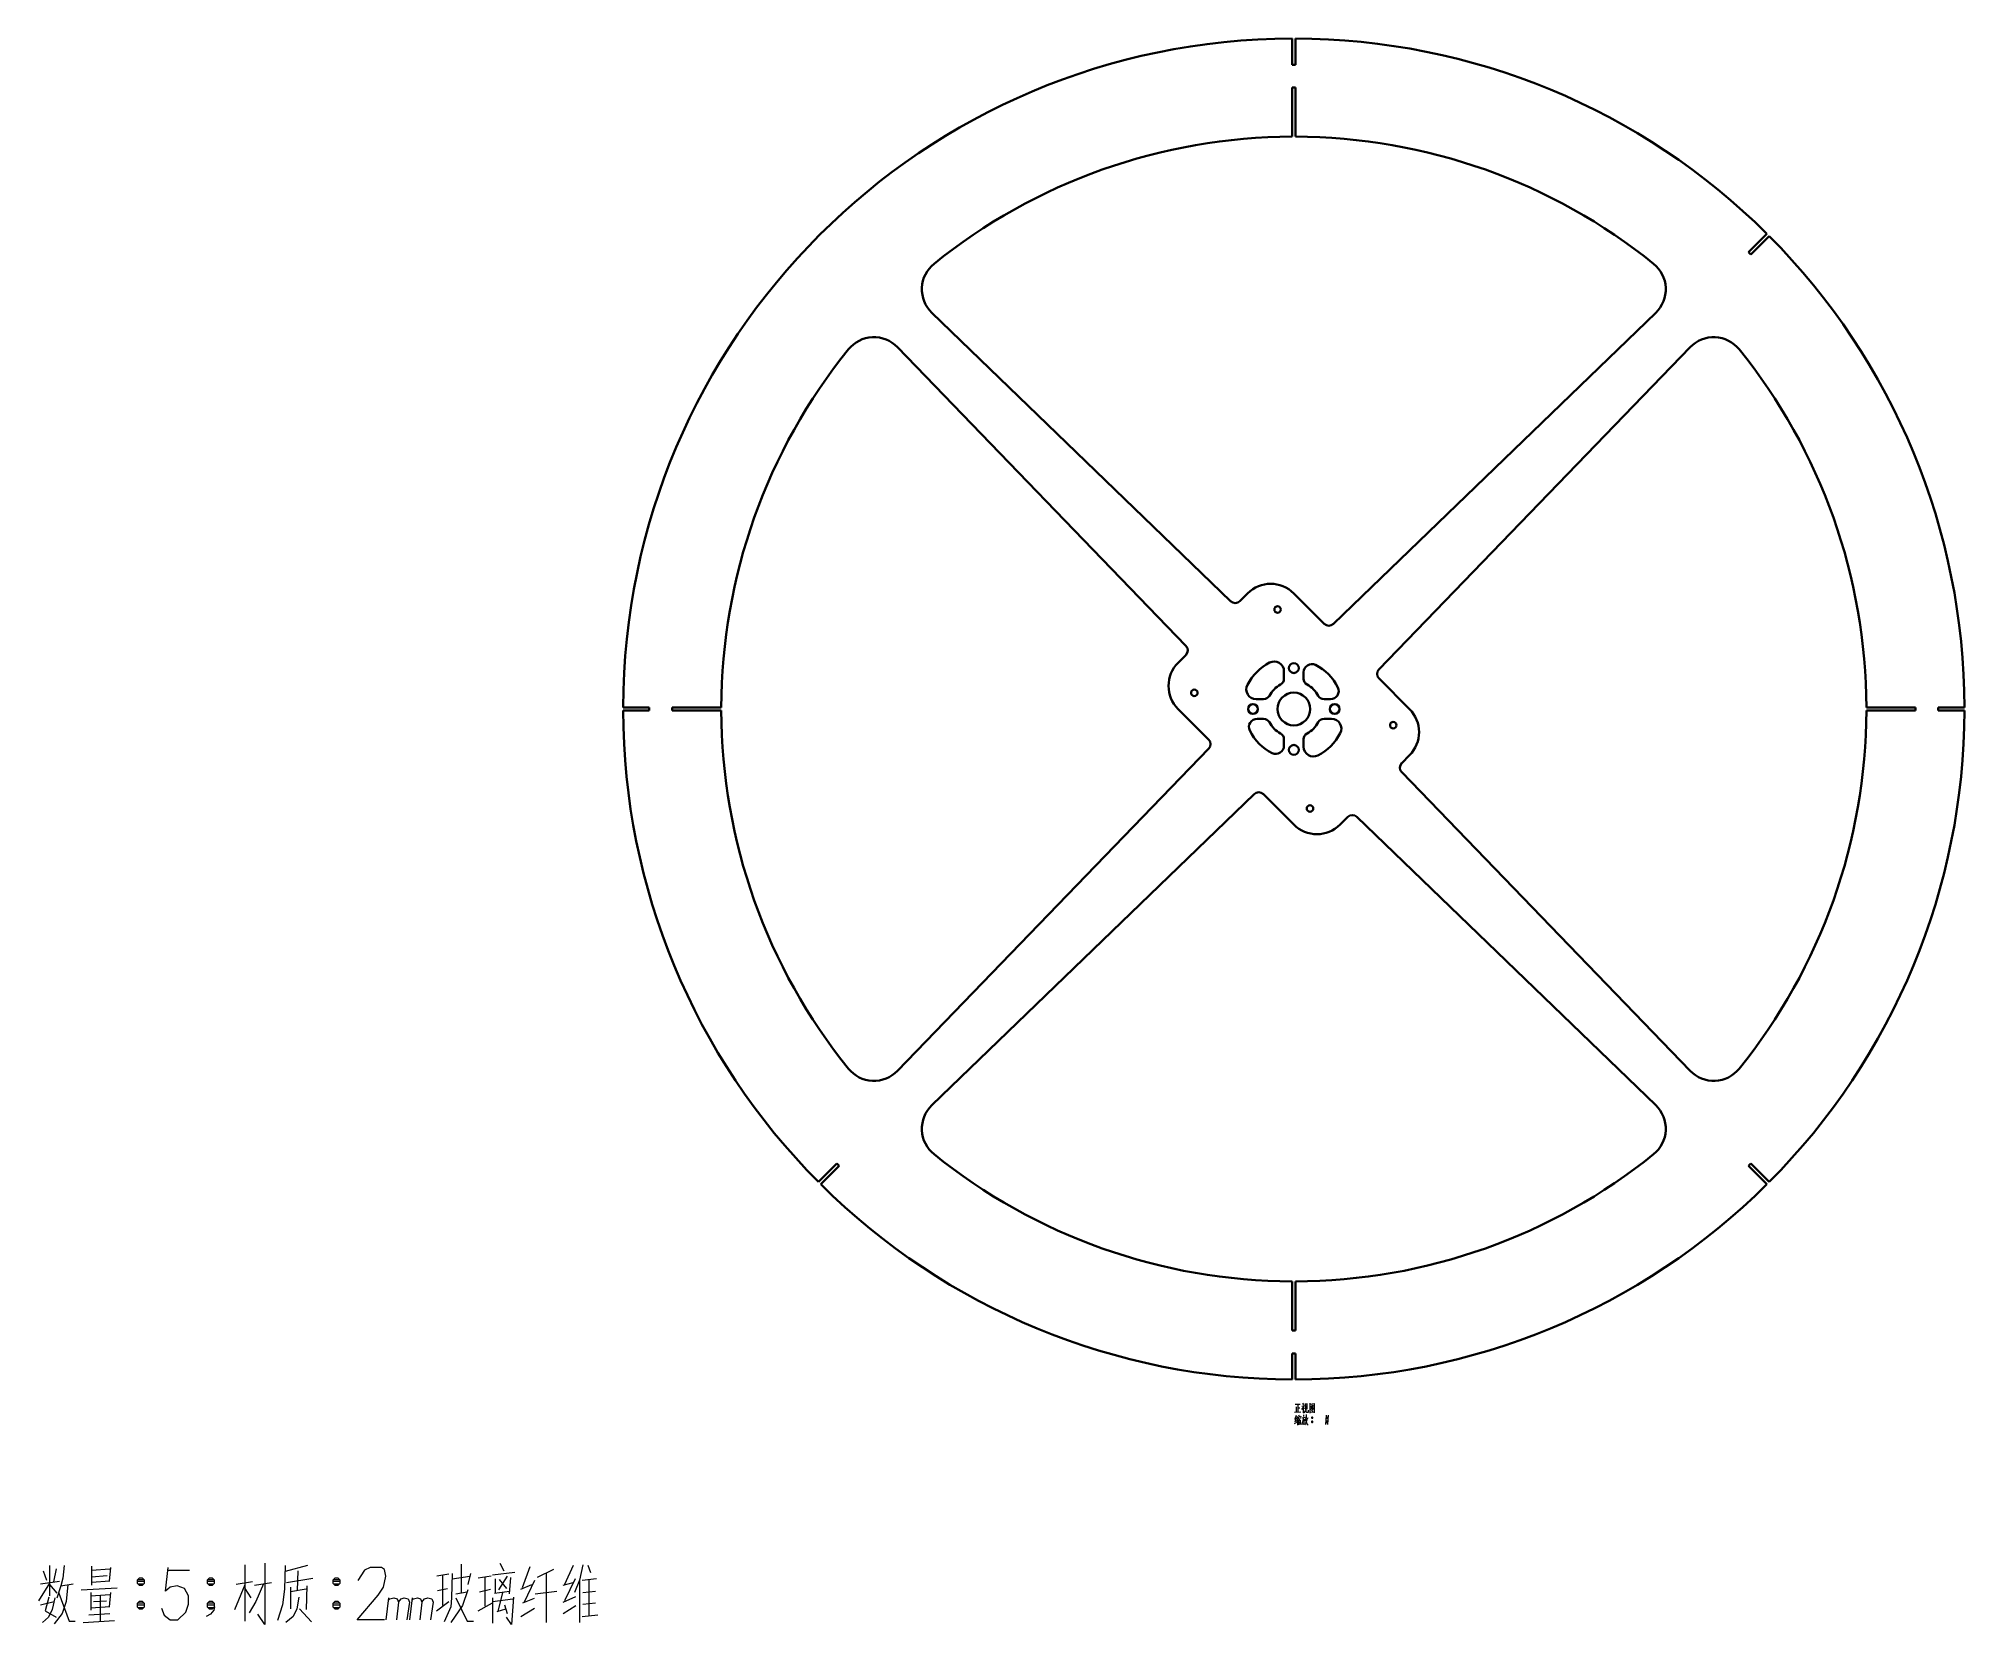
# Model space of a CAD drawing. Extents: x 211 to 799, y 141 to 625.
import ezdxf

# ---------------------------------------------------------------- set-up
doc = ezdxf.new("R2010")
doc.units = 0

msp = doc.modelspace()

# ---------------------------------------------------------------- linework, layer by layer
at = {"color": 1, "lineweight": 35, "ltscale": 0.2}
for p, q in [((594, 625.5), (594, 617.5)), ((595, 625.5), (595, 617.5)), ((739.1, 565.81), (733.45, 560.15)), ((739.81, 565.1), (734.15, 559.45)), ((389.5, 421), (397.5, 421)), ((389.5, 420), (397.5, 420)), ((449.19, 275.9), (454.85, 281.55)), ((449.9, 275.19), (455.55, 280.85)), ((739.1, 275.19), (733.45, 280.85)), ((739.81, 275.9), (734.15, 281.55)), ((594, 215.5), (594, 223.5)), ((595, 215.5), (595, 223.5))]:
    msp.add_line(p, q, dxfattribs=at)
at = {"color": 1, "lineweight": 35, "ltscale": 0.025}
for p, q in [((594, 617.5), (595, 617.5)), ((594, 610.5), (595, 610.5)), ((397.5, 420), (397.5, 421)), ((404.5, 421), (404.5, 420)), ((784.5, 421), (784.5, 420)), ((791.5, 420), (791.5, 421)), ((455.55, 280.85), (454.85, 281.55)), ((594, 230.5), (595, 230.5)), ((594, 223.5), (595, 223.5))]:
    msp.add_line(p, q, dxfattribs=at)
at = {"color": 1, "lineweight": 35, "ltscale": 0.374948}
for p, q in [((594, 595.5), (594, 610.5)), ((595, 610.5), (595, 595.5))]:
    msp.add_line(p, q, dxfattribs=at)
at = {"color": 1, "lineweight": 35, "ltscale": 0.025001}
msp.add_line((734.15, 559.45), (733.45, 560.15), dxfattribs=at)
at = {"color": 1, "lineweight": 35}
for p, q in [((575.19, 453.47), (483.87, 541.66)), ((606.62, 446.52), (705.13, 541.66)), ((561.53, 439.81), (473.34, 531.13)), ((620.52, 432.62), (715.66, 531.13)), ((568.48, 408.38), (473.34, 309.87)), ((627.47, 401.19), (715.66, 309.87)), ((582.38, 394.48), (483.87, 299.34)), ((613.81, 387.53), (705.13, 299.34))]:
    msp.add_line(p, q, dxfattribs=at)
at = {"color": 1, "lineweight": 35, "ltscale": 0.083579}
for p, q in [((577.99, 453.49), (580.36, 455.86)), ((611.01, 387.51), (608.64, 385.14))]:
    msp.add_line(p, q, dxfattribs=at)
at = {"color": 1, "lineweight": 35, "ltscale": 0.329216}
for p, q in [((603.81, 446.54), (594.5, 455.86)), ((620.54, 429.81), (629.86, 420.5)), ((568.46, 411.19), (559.14, 420.5)), ((585.19, 394.46), (594.5, 385.14))]:
    msp.add_line(p, q, dxfattribs=at)
at = {"color": 1, "lineweight": 35, "ltscale": 0.08358}
for p, q in [((561.51, 437.01), (559.14, 434.64)), ((627.49, 403.99), (629.86, 406.36))]:
    msp.add_line(p, q, dxfattribs=at)
at = {"color": 1, "lineweight": 35, "ltscale": 0.057487}
for p, q in [((591.5, 432.03), (591.5, 429.73)), ((585.27, 423.5), (582.97, 423.5)), ((606.03, 417.5), (603.73, 417.5)), ((597.5, 411.27), (597.5, 408.97))]:
    msp.add_line(p, q, dxfattribs=at)
at = {"color": 1, "lineweight": 35, "ltscale": 0.049797}
for p, q in [((597.5, 431.72), (597.5, 429.73)), ((603.73, 423.5), (605.72, 423.5)), ((585.27, 417.5), (583.28, 417.5)), ((591.5, 409.28), (591.5, 411.27))]:
    msp.add_line(p, q, dxfattribs=at)
at = {"color": 1, "lineweight": 35, "ltscale": 0.374947}
for p, q in [((419.5, 421), (404.5, 421)), ((404.5, 420), (419.5, 420)), ((769.5, 421), (784.5, 421)), ((784.5, 420), (769.5, 420))]:
    msp.add_line(p, q, dxfattribs=at)
at = {"color": 1, "lineweight": 35, "ltscale": 0.200046}
for p, q in [((799.5, 421), (791.5, 421)), ((799.5, 420), (791.5, 420))]:
    msp.add_line(p, q, dxfattribs=at)
at = {"color": 1, "lineweight": 35, "ltscale": 0.024999}
msp.add_line((734.15, 281.55), (733.45, 280.85), dxfattribs=at)
at = {"color": 1, "lineweight": 35, "ltscale": 0.374946}
for p, q in [((594, 245.5), (594, 230.5)), ((595, 230.5), (595, 245.5))]:
    msp.add_line(p, q, dxfattribs=at)
at = {"color": 1, "lineweight": 13}
for points in [[(594.96, 207.94), (596.46, 208.01)], [(595.23, 207.14), (595.23, 205.56)], [(595.72, 207.94), (595.72, 206.79), (595.72, 205.6)], [(595.72, 206.82), (596.35, 206.89)], [(597.54, 207.56), (597.37, 207.07), (596.88, 206.33)], [(596.91, 207.35), (597.47, 207.42)], [(597.2, 208.22), (597.47, 207.8)], [(597.37, 207.07), (597.37, 205.28)], [(597.37, 206.89), (597.68, 206.58)], [(597.97, 208.19), (597.97, 206.51)], [(598.63, 208.01), (597.97, 207.94)], [(598.17, 206.54), (598, 205.91)], [(598.28, 207.59), (598.17, 206.54)], [(598.32, 205.56), (598.32, 206.65)], [(598.56, 206.44), (598.63, 208.12)], [(598.88, 206.09), (598.88, 205.46)], [(599.4, 208.22), (599.4, 206.75), (599.4, 205.25)], [(599.4, 208.19), (599.4, 206.79), (599.4, 205.39)], [(600.87, 208.05), (599.4, 207.91)], [(599.47, 206.3), (599.96, 206.72)], [(600.17, 207.77), (599.61, 206.96)], [(599.92, 207.21), (600.62, 206.47)], [(599.92, 206.12), (600.28, 205.74)], [(599.96, 207.42), (600.41, 207.49)], [(599.96, 206.72), (600.17, 207)], [(600.03, 206.51), (600.28, 206.23)], [(600.17, 207), (600.52, 207.63)], [(600.62, 206.47), (600.8, 206.51)], [(600.84, 205.42), (600.84, 206.79), (600.87, 208.19)], [(594.67, 205.53), (596.64, 205.63)], [(594.71, 202.03), (595.41, 202.41)], [(595.16, 203.46), (594.74, 203.32)], [(595.23, 204.48), (594.78, 203.39)], [(594.82, 202.69), (595.34, 202.87)], [(595.3, 203.71), (594.85, 202.69)], [(595.62, 203.18), (595.3, 202.69)], [(595.55, 204.16), (595.45, 203.6)], [(595.55, 204.02), (596.6, 204.16)], [(595.79, 203.74), (595.62, 203.18)], [(595.66, 203.25), (595.66, 201.54)], [(595.86, 203.46), (596.57, 203.57)], [(595.93, 204.65), (596.11, 204.27)], [(595.93, 203.04), (595.97, 201.64)], [(595.93, 202.94), (596.46, 203.01)], [(595.97, 202.38), (596.35, 202.45)], [(596.42, 201.89), (596.01, 201.82)], [(596.18, 203.5), (596.11, 202.94)], [(596.49, 203.11), (596.42, 201.71)], [(596.64, 204.27), (596.49, 203.81)], [(597.41, 203.88), (597.3, 202.97), (597.2, 202.55), (596.88, 201.68)], [(596.91, 203.81), (597.97, 203.95)], [(597.72, 203.39), (597.61, 202.55), (597.47, 201.71), (597.27, 201.99)], [(597.34, 203.22), (597.72, 203.29)], [(597.41, 204.72), (597.51, 204.16)], [(597.47, 205.28), (597.76, 205.56)], [(598.1, 202.13), (597.72, 201.61)], [(597.76, 205.56), (598, 205.91)], [(598.1, 203.39), (597.93, 202.83)], [(598.03, 203.15), (598.59, 201.71)], [(598.24, 204.02), (598.1, 203.39)], [(598.39, 202.76), (598.1, 202.13)], [(598.17, 203.64), (598.88, 203.78)], [(598.32, 204.76), (598.24, 204.02)], [(598.46, 205.46), (598.32, 205.56)], [(598.59, 203.71), (598.39, 202.76)], [(598.88, 205.46), (598.46, 205.46)], [(598.59, 201.71), (598.91, 201.71)], [(599.4, 205.49), (600.77, 205.6)], [(599.92, 203.85), (600.31, 203.85)], [(599.92, 202.59), (600.31, 202.59)], [(599.96, 203.95), (600.28, 203.95)], [(599.96, 203.71), (600.28, 203.71)], [(599.96, 202.69), (600.28, 202.69)], [(599.96, 202.45), (600.28, 202.45)], [(600.84, 205.32), (600.84, 205.42), (600.77, 205.6)], [(604.37, 204.58), (604.27, 203.18), (604.16, 201.78)], [(604.37, 203.85), (604.76, 203.85)], [(604.37, 202.59), (604.76, 202.59)], [(604.41, 203.95), (604.72, 203.95)], [(604.41, 203.71), (604.72, 203.71)], [(604.41, 202.69), (604.72, 202.69)], [(604.41, 202.45), (604.72, 202.45)], [(604.97, 204.58), (604.86, 203.18), (604.76, 201.78)]]:
    msp.add_lwpolyline(points, dxfattribs=at)
for points in [[(600.03, 203.64), (600.21, 203.64), (600.31, 203.74), (600.31, 203.92), (600.21, 204.02), (600.03, 204.02), (599.92, 203.92), (599.92, 203.74)], [(600.03, 202.38), (600.21, 202.38), (600.31, 202.48), (600.31, 202.66), (600.21, 202.76), (600.03, 202.76), (599.92, 202.66), (599.92, 202.48)], [(604.47, 203.64), (604.65, 203.64), (604.76, 203.74), (604.76, 203.92), (604.65, 204.02), (604.47, 204.02), (604.37, 203.92), (604.37, 203.74)], [(604.47, 202.38), (604.65, 202.38), (604.76, 202.48), (604.76, 202.66), (604.65, 202.76), (604.47, 202.76), (604.37, 202.66), (604.37, 202.48)]]:
    msp.add_lwpolyline(points, close=True, dxfattribs=at)
at = {"color": 7, "lineweight": 13}
for points in [[(280, 159.4), (280, 150), (280, 140.6)], [(340, 159), (340, 150.4)], [(351.8, 159.4), (353, 157)], [(214.2, 153.2), (210.8, 147.8)], [(211.4, 153), (217.2, 153.8)], [(212.2, 157), (213.2, 154.2)], [(214.2, 158.6), (214.2, 149.4)], [(216.2, 157.6), (215.4, 153.6)], [(218.2, 154.8), (217.6, 152.4)], [(218.6, 158.6), (218.2, 154.8)], [(227, 158.4), (227, 152.6)], [(227, 157.2), (232.6, 157.6)], [(227, 155.2), (231.8, 155.6)], [(232.6, 153.8), (227, 153.4)], [(232.8, 158), (232.4, 153.8)], [(241, 153.8), (243.2, 153.8)], [(241.2, 154.4), (243, 154.4)], [(248.4, 145.6), (249.2, 143.4), (251, 142), (253.4, 142), (255.8, 144.4), (256.6, 146.8), (256.6, 149.4), (255.4, 151.6), (253.2, 152.4), (251, 152), (249.6, 150.8), (250.4, 158)], [(250.4, 157.2), (257, 157.2)], [(262.4, 153.8), (264.6, 153.8)], [(262.6, 154.4), (264.4, 154.4)], [(276.2, 153.6), (271.2, 152.8)], [(274, 141.6), (274, 150.2), (274, 158.8)], [(276.8, 152.6), (282, 153.4)], [(286.2, 158.6), (286, 151.4), (285.4, 146.6), (283.8, 141.8)], [(293, 158.6), (286.2, 156.8)], [(286.6, 153.4), (294.6, 154.8)], [(290, 151), (290.2, 157)], [(300.8, 153.8), (303, 153.8)], [(301, 154.4), (302.8, 154.4)], [(316.6, 142), (308.2, 142), (314.6, 149.6), (316.2, 152), (317, 155.4), (316.6, 157.4), (315.6, 158), (312.2, 158), (310.4, 157.2), (308.4, 154)], [(336.2, 156), (332.6, 155.4)], [(334.4, 146.4), (334.4, 155.6)], [(337.2, 156.2), (337, 148.8)], [(337.2, 154.6), (342.6, 155.4)], [(342.8, 156.2), (342, 152.8)], [(349.2, 155.4), (345.2, 154.8)], [(347.2, 155), (347.2, 146.2)], [(349.6, 155.8), (356.4, 156.6)], [(350.4, 154.6), (350.4, 150.4)], [(354, 155.4), (351.4, 151.2)], [(351.6, 154.4), (353.8, 151.6)], [(354.8, 150), (355.2, 155)], [(361, 158.2), (358.6, 151.8)], [(362.4, 154), (359.2, 147.4)], [(368.2, 157.4), (363.2, 155)], [(366, 156.2), (366, 148.8), (366, 141.2)], [(371.2, 152.6), (374.2, 153.4)], [(374.2, 158.6), (371.6, 152.8)], [(374.8, 154.6), (371.6, 147.8)], [(376.2, 154.2), (374.6, 150.4)], [(377.2, 158.8), (376.2, 154.2)], [(376.2, 154), (376.2, 141.2)], [(381.4, 154.6), (377, 154)], [(379.6, 156.4), (378.8, 158.6)], [(379, 154.2), (379, 143.4)], [(211.4, 146.6), (215.6, 147.6)], [(214, 149), (212.8, 144.8)], [(214.2, 152.8), (216.4, 150.2)], [(215.8, 148.8), (215, 145.2)], [(217.6, 152.4), (216.4, 148.6)], [(217, 150.2), (220.2, 141.6)], [(217.6, 152.4), (221.4, 153)], [(219.2, 147.6), (218, 144)], [(219.8, 152.8), (219.2, 147.6)], [(223.8, 151.2), (234.8, 151.8)], [(226.8, 150.4), (226.8, 145)], [(226.8, 149.4), (232.6, 149.8)], [(227.6, 147.6), (231.6, 147.8)], [(229.6, 149.6), (229.6, 141.6)], [(232.8, 150.4), (232.4, 146)], [(241.2, 153), (243, 153)], [(241.2, 147.2), (243, 147.2)], [(262.6, 153), (264.4, 153)], [(262.6, 147.2), (264.4, 147.2)], [(270.8, 145.2), (274, 152.8)], [(275.8, 148.8), (274, 151.6)], [(277.2, 147.6), (275.2, 144.2)], [(279.6, 153), (277.2, 147.6)], [(290.4, 149), (289.8, 145.4), (288.6, 143), (286.4, 141.2)], [(287.8, 152), (287.8, 145.4)], [(292.6, 151.4), (287.8, 150.6)], [(292.8, 152.4), (292.6, 145.2)], [(301, 153), (302.8, 153)], [(301, 147.2), (302.8, 147.2)], [(317.8, 148.8), (317, 142)], [(317.8, 148), (318.2, 148.4), (319.4, 148.8), (320.4, 148.4), (320.8, 147.4), (320.2, 142)], [(320.8, 147.4), (321.6, 148.4), (322.6, 148.8), (323.8, 148.4), (324.2, 147.4), (323.4, 142)], [(325, 148.8), (324.2, 142)], [(325, 148), (325.4, 148.4), (326.6, 148.8), (327.6, 148.4), (328, 147.4), (327.4, 142)], [(328, 147.4), (328.8, 148.4), (329.8, 148.8), (331, 148.4), (331.4, 147.4), (330.6, 142)], [(332.4, 144.8), (336.2, 147.6)], [(332.8, 151), (335.8, 151.6)], [(337, 148.8), (336.8, 146)], [(338.4, 150), (341.8, 150.6)], [(338.4, 148.8), (341.8, 141.6)], [(342, 151.2), (340.4, 146.4)], [(345.2, 144.8), (349.6, 147.2)], [(345.6, 150.6), (349, 151.4)], [(349.6, 148.8), (349.6, 141)], [(349.6, 147.6), (355.8, 148.4)], [(350.2, 150.2), (354.8, 150.8)], [(352.6, 150.4), (351.2, 144.6)], [(356, 149), (355.4, 140.6)], [(358.2, 151.4), (361.6, 152.8)], [(358.8, 147.2), (362.4, 148.6)], [(362.6, 150), (369.2, 150.8)], [(371.2, 147.4), (375, 149.2)], [(377.2, 150.4), (381, 150.8)], [(377.2, 146.8), (381, 147.2)], [(213.8, 142.8), (212, 141.2)], [(212.8, 144.8), (216.2, 142.8)], [(215, 145.2), (213.8, 142.8)], [(218, 144), (215.6, 140.8)], [(220.2, 141.6), (222, 141.6)], [(224.4, 141.2), (234, 141.8)], [(226.2, 143.6), (232.6, 144)], [(232.6, 146), (226.8, 145.6)], [(241, 146.6), (243.2, 146.6)], [(241.2, 145.8), (243, 145.8)], [(264.6, 146), (264.4, 145), (263.4, 143.8), (262, 143)], [(262.4, 146.6), (264.6, 146.6)], [(262.6, 145.8), (264.4, 145.8)], [(280, 140.6), (277.8, 143.8)], [(290.6, 145.4), (294.2, 141.4)], [(300.8, 146.6), (303, 146.6)], [(301, 145.8), (302.8, 145.8)], [(336.8, 146), (334.8, 141.4)], [(340.4, 146.4), (336.8, 141.2)], [(341.8, 141.6), (343.8, 141.6)], [(351, 144.6), (353.6, 145.4)], [(353.2, 146.6), (354, 144)], [(355.4, 140.6), (353.8, 142.8)], [(358.2, 143), (362.4, 145.6)], [(371.2, 144), (375, 146.4)], [(377, 143), (381.8, 143.6)]]:
    msp.add_lwpolyline(points, dxfattribs=at)
for points in [[(241.6, 152.6), (242.6, 152.6), (243.2, 153.2), (243.2, 154.2), (242.6, 154.8), (241.6, 154.8), (241, 154.2), (241, 153.2)], [(263, 152.6), (264, 152.6), (264.6, 153.2), (264.6, 154.2), (264, 154.8), (263, 154.8), (262.4, 154.2), (262.4, 153.2)], [(301.4, 152.6), (302.4, 152.6), (303, 153.2), (303, 154.2), (302.4, 154.8), (301.4, 154.8), (300.8, 154.2), (300.8, 153.2)], [(241.6, 145.4), (242.6, 145.4), (243.2, 146), (243.2, 147), (242.6, 147.6), (241.6, 147.6), (241, 147), (241, 146)], [(263, 145.4), (264, 145.4), (264.6, 146), (264.6, 147), (264, 147.6), (263, 147.6), (262.4, 147), (262.4, 146)], [(301.4, 145.4), (302.4, 145.4), (303, 146), (303, 147), (302.4, 147.6), (301.4, 147.6), (300.8, 147), (300.8, 146)]]:
    msp.add_lwpolyline(points, close=True, dxfattribs=at)
at = {"color": 1, "lineweight": 35}
for centre, radius in [((589.55, 450.91), 1), ((594.5, 433), 1.5), ((564.09, 425.45), 1), ((594.5, 420.5), 5), ((582, 420.5), 1.5), ((607, 420.5), 1.5), ((624.91, 415.55), 1), ((594.5, 408), 1.5), ((599.45, 390.09), 1)]:
    msp.add_circle(centre, radius, dxfattribs=at)
for centre, radius, start, end in [((594.5, 420.5), 205, 90.13975, 179.86026), ((594.5, 420.5), 205, 45.13975, 89.86026), ((594.5, 420.5), 175, 90.1637, 128.93272), ((594.5, 420.5), 175, 51.06729, 89.8363), ((594.5, 420.5), 205, 0.13975, 44.86025), ((490.81, 548.85), 10, 128.93272, 225.99999), ((698.19, 548.85), 10, 314, 51.06729), ((594.5, 420.5), 175, 141.06728, 179.8363), ((466.15, 524.19), 10, 44, 141.06728), ((722.85, 524.19), 10, 38.93271, 135.99999), ((594.5, 420.5), 175, 0.1637, 38.93271), ((576.58, 454.91), 2, 225.99999, 315), ((587.43, 448.78), 10, 45, 135), ((605.23, 447.96), 2, 225, 314), ((560.09, 438.42), 2, 315, 44), ((566.22, 427.57), 10, 135, 225), ((594.5, 420.5), 16, 117.48643, 152.51358), ((588.5, 432.03), 3, 0, 117.48643), ((600, 431.72), 2.5, 63.89612, 180.00001), ((594.5, 420.5), 15, 26.10388, 63.89612), ((621.96, 431.23), 2, 135.99999, 225), ((582.97, 426.5), 3, 152.51358, 270), ((585.27, 425.5), 2, 270, 331.56311), ((594.5, 420.5), 8.5, 118.43689, 151.56311), ((589.5, 429.73), 2, 298.43689, 360), ((599.5, 429.73), 2, 180.00001, 241.56311), ((594.5, 420.5), 8.5, 28.43689, 61.56311), ((603.73, 425.5), 2, 208.43689, 270), ((605.72, 426), 2.5, 270, 26.10388), ((594.5, 420.5), 205, 180.13974, 224.86025), ((594.5, 420.5), 175, 180.1637, 218.93272), ((622.78, 413.43), 10, 315, 45), ((594.5, 420.5), 175, 321.06729, 359.8363), ((594.5, 420.5), 205, 315.13975, 359.86025), ((583.28, 415), 2.5, 90, 206.10389), ((594.5, 420.5), 15, 206.10389, 243.89611), ((585.27, 415.5), 2, 28.43689, 90), ((594.5, 420.5), 8.5, 208.43689, 241.56311), ((589.5, 411.27), 2, 0, 61.56311), ((599.5, 411.27), 2, 118.43689, 180.00001), ((594.5, 420.5), 8.5, 298.43689, 331.56311), ((594.5, 420.5), 16, 297.48643, 332.51357), ((603.73, 415.5), 2, 90, 151.56311), ((606.03, 414.5), 3, 332.51357, 90), ((567.04, 409.77), 2, 316, 45), ((589, 409.28), 2.5, 243.89611, 360), ((600.5, 408.97), 3, 179.99999, 297.48643), ((628.91, 402.58), 2, 135, 224.00001), ((583.77, 393.04), 2, 45, 134.00001), ((601.57, 392.22), 10, 225, 315), ((612.42, 386.09), 2, 46, 135), ((466.15, 316.81), 10, 218.93272, 316), ((722.85, 316.81), 10, 224.00001, 321.06729), ((490.81, 292.15), 10, 134.00001, 231.06728), ((698.19, 292.15), 10, 308.93271, 46), ((594.5, 420.5), 175, 231.06728, 269.8363), ((594.5, 420.5), 175, 270.1637, 308.93271), ((594.5, 420.5), 205, 225.13975, 269.86025), ((594.5, 420.5), 205, 270.13974, 314.86025)]:
    msp.add_arc(centre, radius, start, end, dxfattribs=at)

doc.saveas('drawing.dxf')
